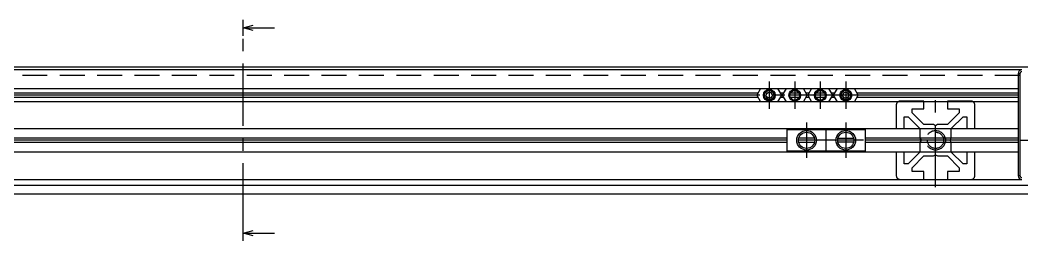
# Model space of a CAD drawing. Extents: x 0 to 1482, y -8 to 569.
# Drawn here: x 962.3 to 1217.5, y 81.3 to 137.7 of the extents above; entities that cross this region are included whole.
import ezdxf

# ---------------------------------------------------------------- set-up
doc = ezdxf.new("R2010")
doc.units = 0
doc.header["$LTSCALE"] = 0.5
doc.linetypes.add('CENTER', pattern=[50.8, 31.75, -6.35, 6.35, -6.35])
doc.linetypes.add('DASHED', pattern=[19.05, 12.7, -6.35])
for name, color, linetype in [('MSM_CENTER', 1, 'CENTER'), ('MSM_CONTINUOUS', 7, 'CONTINUOUS'), ('MSM_DASHED', 4, 'DASHED'), ('MSM_NARROW', 5, 'CONTINUOUS')]:
    doc.layers.add(name, color=color, linetype=linetype)

msp = doc.modelspace()

# ---------------------------------------------------------------- linework, layer by layer
at = {"layer": 'MSM_CENTER'}
for p, q in [((1019.18, 85.34), (1019.18, 133.74)), ((1153.14, 122.04), (1153.14, 115.04)), ((1159.64, 122.04), (1159.64, 115.04)), ((1166.14, 122.04), (1166.14, 115.04)), ((1172.64, 122.04), (1172.64, 115.04)), ((1176.14, 118.54), (1149.64, 118.54)), ((1195.5, 95.04), (1195.5, 119.04)), ((1162.64, 111.54), (1162.64, 102.54)), ((1172.64, 111.54), (1172.64, 102.54)), ((1177.14, 107.04), (1158.14, 107.04)), ((1217, 107.04), (1245, 107.04))]:
    msp.add_line(p, q, dxfattribs=at)
at = {"layer": 'MSM_CONTINUOUS'}
for p, q in [((1019.18, 133.74), (1019.18, 137.74)), ((1019.18, 135.74), (1021.68, 136.41)), ((1019.18, 135.74), (1027.18, 135.74)), ((1021.68, 135.07), (1019.18, 135.74)), ((1270, 125.74), (270, 125.74)), ((1217.5, 125.04), (272.7, 125.04)), ((1216.5, 124.04), (1216.5, 98.04)), ((1217, 124.04), (1216.5, 124.04)), ((1217, 124.04), (1217, 98.04)), ((323.5, 120.24), (1216.5, 120.24)), ((1150.94, 120.24), (1149.96, 118.54)), ((1156.31, 118.54), (1155.33, 120.24)), ((1157.44, 120.24), (1156.46, 118.54)), ((1162.81, 118.54), (1161.83, 120.24)), ((1163.94, 120.24), (1162.96, 118.54)), ((1169.31, 118.54), (1168.33, 120.24)), ((1170.44, 120.24), (1169.46, 118.54)), ((1175.81, 118.54), (1174.83, 120.24)), ((1150.26, 119.06), (323.5, 119.06)), ((1149.96, 118.54), (323.5, 118.54)), ((323.5, 118.02), (1150.26, 118.02)), ((1149.96, 118.54), (1150.94, 116.84)), ((1152.27, 118.5), (1152.67, 119.27)), ((1152.73, 117.77), (1152.27, 118.5)), ((1152.67, 119.27), (1153.54, 119.31)), ((1153.6, 117.81), (1152.73, 117.77)), ((1153.54, 119.31), (1154, 118.57)), ((1154, 118.57), (1153.6, 117.81)), ((1155.33, 116.84), (1156.31, 118.54)), ((1156.76, 119.06), (1156.01, 119.06)), ((1156.01, 118.02), (1156.76, 118.02)), ((1156.46, 118.54), (1156.31, 118.54)), ((1156.46, 118.54), (1157.44, 116.84)), ((1160.87, 118.54), (1158.41, 118.54)), ((1160.75, 119.06), (1158.52, 119.06)), ((1158.52, 118.02), (1160.75, 118.02)), ((1161.83, 116.84), (1162.81, 118.54)), ((1163.26, 119.06), (1162.51, 119.06)), ((1162.51, 118.02), (1163.26, 118.02)), ((1162.96, 118.54), (1162.81, 118.54)), ((1162.96, 118.54), (1163.94, 116.84)), ((1167.37, 118.54), (1164.91, 118.54)), ((1167.25, 119.06), (1165.02, 119.06)), ((1165.02, 118.02), (1167.25, 118.02)), ((1168.33, 116.84), (1169.31, 118.54)), ((1169.76, 119.06), (1169.01, 119.06)), ((1169.01, 118.02), (1169.76, 118.02)), ((1169.46, 118.54), (1169.31, 118.54)), ((1169.46, 118.54), (1170.44, 116.84)), ((1171.77, 118.5), (1172.17, 119.27)), ((1172.23, 117.77), (1171.77, 118.5)), ((1172.17, 119.27), (1173.04, 119.31)), ((1173.1, 117.81), (1172.23, 117.77)), ((1173.04, 119.31), (1173.5, 118.57)), ((1173.5, 118.57), (1173.1, 117.81)), ((1174.83, 116.84), (1175.81, 118.54)), ((1216.5, 119.06), (1175.51, 119.06)), ((1175.51, 118.02), (1216.5, 118.02)), ((1216.5, 118.54), (1175.81, 118.54)), ((1216.5, 116.84), (323.5, 116.84)), ((323.5, 110.04), (1216.5, 110.04)), ((1157.64, 110.04), (1157.64, 104.04)), ((1177.64, 109.94), (1157.64, 109.94)), ((1177.64, 109.74), (1157.64, 109.74)), ((1167.64, 104.04), (1167.64, 110.04)), ((1177.64, 104.04), (1177.64, 110.04)), ((1157.64, 107.56), (379.41, 107.56)), ((1164.64, 107.56), (1160.64, 107.56)), ((1170.64, 107.56), (1174.64, 107.56)), ((1216.5, 107.56), (1177.64, 107.56)), ((1157.64, 107.04), (379.41, 107.04)), ((379.41, 106.52), (1157.64, 106.52)), ((1164.7, 107.04), (1160.57, 107.04)), ((1160.64, 106.52), (1164.64, 106.52)), ((1174.64, 106.52), (1170.64, 106.52)), ((1216.5, 107.04), (1177.64, 107.04)), ((1177.64, 106.52), (1216.5, 106.52)), ((1216.5, 104.04), (323.5, 104.04)), ((1157.64, 104.34), (1177.64, 104.34)), ((1157.64, 104.14), (1177.64, 104.14)), ((294.5, 97.04), (1217.5, 97.04)), ((1216.5, 98.04), (1217, 98.04)), ((1261.77, 95.54), (282.74, 95.54)), ((271.64, 93.34), (1268.36, 93.34)), ((1019.18, 81.34), (1019.18, 85.34)), ((1019.18, 83.34), (1021.68, 84.01)), ((1019.18, 83.34), (1027.18, 83.34)), ((1021.68, 82.67), (1019.18, 83.34))]:
    msp.add_line(p, q, dxfattribs=at)
for centre, radius in [((1153.14, 118.54), 1.5), ((1172.64, 118.54), 1.5), ((1153.14, 118.54), 1.19), ((1153.14, 118.54), 0.75), ((1159.64, 118.54), 1.23), ((1166.14, 118.54), 1.23), ((1172.64, 118.54), 1.19), ((1172.64, 118.54), 0.75), ((1162.64, 107.04), 2.07), ((1172.64, 107.04), 2.07)]:
    msp.add_circle(centre, radius, dxfattribs=at)
for centre, radius, start, end in [((1217.5, 124.04), 1, 90, 180), ((1217.5, 124.04), 0.5, 90, 180), ((1217.5, 98.04), 1, 180, 270), ((1217.5, 98.04), 0.5, 180, 270)]:
    msp.add_arc(centre, radius, start, end, dxfattribs=at)
at = {"layer": 'MSM_DASHED'}
for p, q in [((1245.51, 123.54), (270, 123.54)), ((1185.5, 116.04), (1185.5, 110.04)), ((1192.5, 117.04), (1186.5, 117.04)), ((1189.5, 114.04), (1189.5, 115.04)), ((1189.5, 115.04), (1192.5, 115.04)), ((1192.5, 115.04), (1192.5, 117.04)), ((1204.5, 117.04), (1198.5, 117.04)), ((1198.5, 117.04), (1198.5, 115.04)), ((1198.5, 115.04), (1201.5, 115.04)), ((1201.5, 115.04), (1201.5, 114.04)), ((1205.5, 110.04), (1205.5, 116.04)), ((1187.5, 110.04), (1187.5, 113.04)), ((1187.5, 113.04), (1188.5, 113.04)), ((1188.5, 113.04), (1191.5, 110.04)), ((1192.5, 111.04), (1189.5, 114.04)), ((1201.5, 114.04), (1198.5, 111.04)), ((1199.5, 110.04), (1202.5, 113.04)), ((1202.5, 113.04), (1203.5, 113.04)), ((1203.5, 113.04), (1203.5, 110.04)), ((1185.5, 110.04), (1187.5, 110.04)), ((1191.5, 110.04), (1191.5, 107.56)), ((1194.98, 111.04), (1192.5, 111.04)), ((1195.5, 110.74), (1194.98, 111.04)), ((1196.02, 111.04), (1195.5, 110.74)), ((1198.5, 111.04), (1196.02, 111.04)), ((1199.5, 107.56), (1199.5, 110.04)), ((1203.5, 110.04), (1205.5, 110.04)), ((1191.5, 107.56), (1191.8, 107.04)), ((1199.2, 107.04), (1199.5, 107.56)), ((1191.8, 107.04), (1191.5, 106.52)), ((1191.5, 106.52), (1191.5, 104.04)), ((1199.5, 106.52), (1199.2, 107.04)), ((1199.5, 104.04), (1199.5, 106.52)), ((1187.5, 104.04), (1185.5, 104.04)), ((1185.5, 104.04), (1185.5, 98.04)), ((1187.5, 101.04), (1187.5, 104.04)), ((1191.5, 104.04), (1188.5, 101.04)), ((1189.5, 100.04), (1192.5, 103.04)), ((1192.5, 103.04), (1194.98, 103.04)), ((1194.98, 103.04), (1195.5, 103.34)), ((1195.5, 103.34), (1196.02, 103.04)), ((1196.02, 103.04), (1198.5, 103.04)), ((1198.5, 103.04), (1201.5, 100.04)), ((1202.5, 101.04), (1199.5, 104.04)), ((1205.5, 104.04), (1203.5, 104.04)), ((1203.5, 104.04), (1203.5, 101.04)), ((1205.5, 98.04), (1205.5, 104.04)), ((1188.5, 101.04), (1187.5, 101.04)), ((1189.5, 99.04), (1189.5, 100.04)), ((1201.5, 100.04), (1201.5, 99.04)), ((1203.5, 101.04), (1202.5, 101.04)), ((1186.5, 97.04), (1192.5, 97.04)), ((1192.5, 99.04), (1189.5, 99.04)), ((1192.5, 97.04), (1192.5, 99.04)), ((1201.5, 99.04), (1198.5, 99.04)), ((1198.5, 99.04), (1198.5, 97.04)), ((1198.5, 97.04), (1204.5, 97.04))]:
    msp.add_line(p, q, dxfattribs=at)
for radius in [2.5, 2.07]:
    msp.add_circle((1195.5, 107.04), radius, dxfattribs=at)
for centre, start, end in [((1186.5, 116.04), 90, 180), ((1204.5, 116.04), 0, 90), ((1186.5, 98.04), 180, 270), ((1204.5, 98.04), 270, 0)]:
    msp.add_arc(centre, 1, start, end, dxfattribs=at)
at = {"layer": 'MSM_NARROW'}
for centre, radius in [((1159.64, 118.54), 1.5), ((1166.14, 118.54), 1.5), ((1153.14, 118.54), 1.23), ((1172.64, 118.54), 1.23), ((1162.64, 107.04), 2.5), ((1172.64, 107.04), 2.5)]:
    msp.add_circle(centre, radius, dxfattribs=at)

doc.saveas('drawing.dxf')
